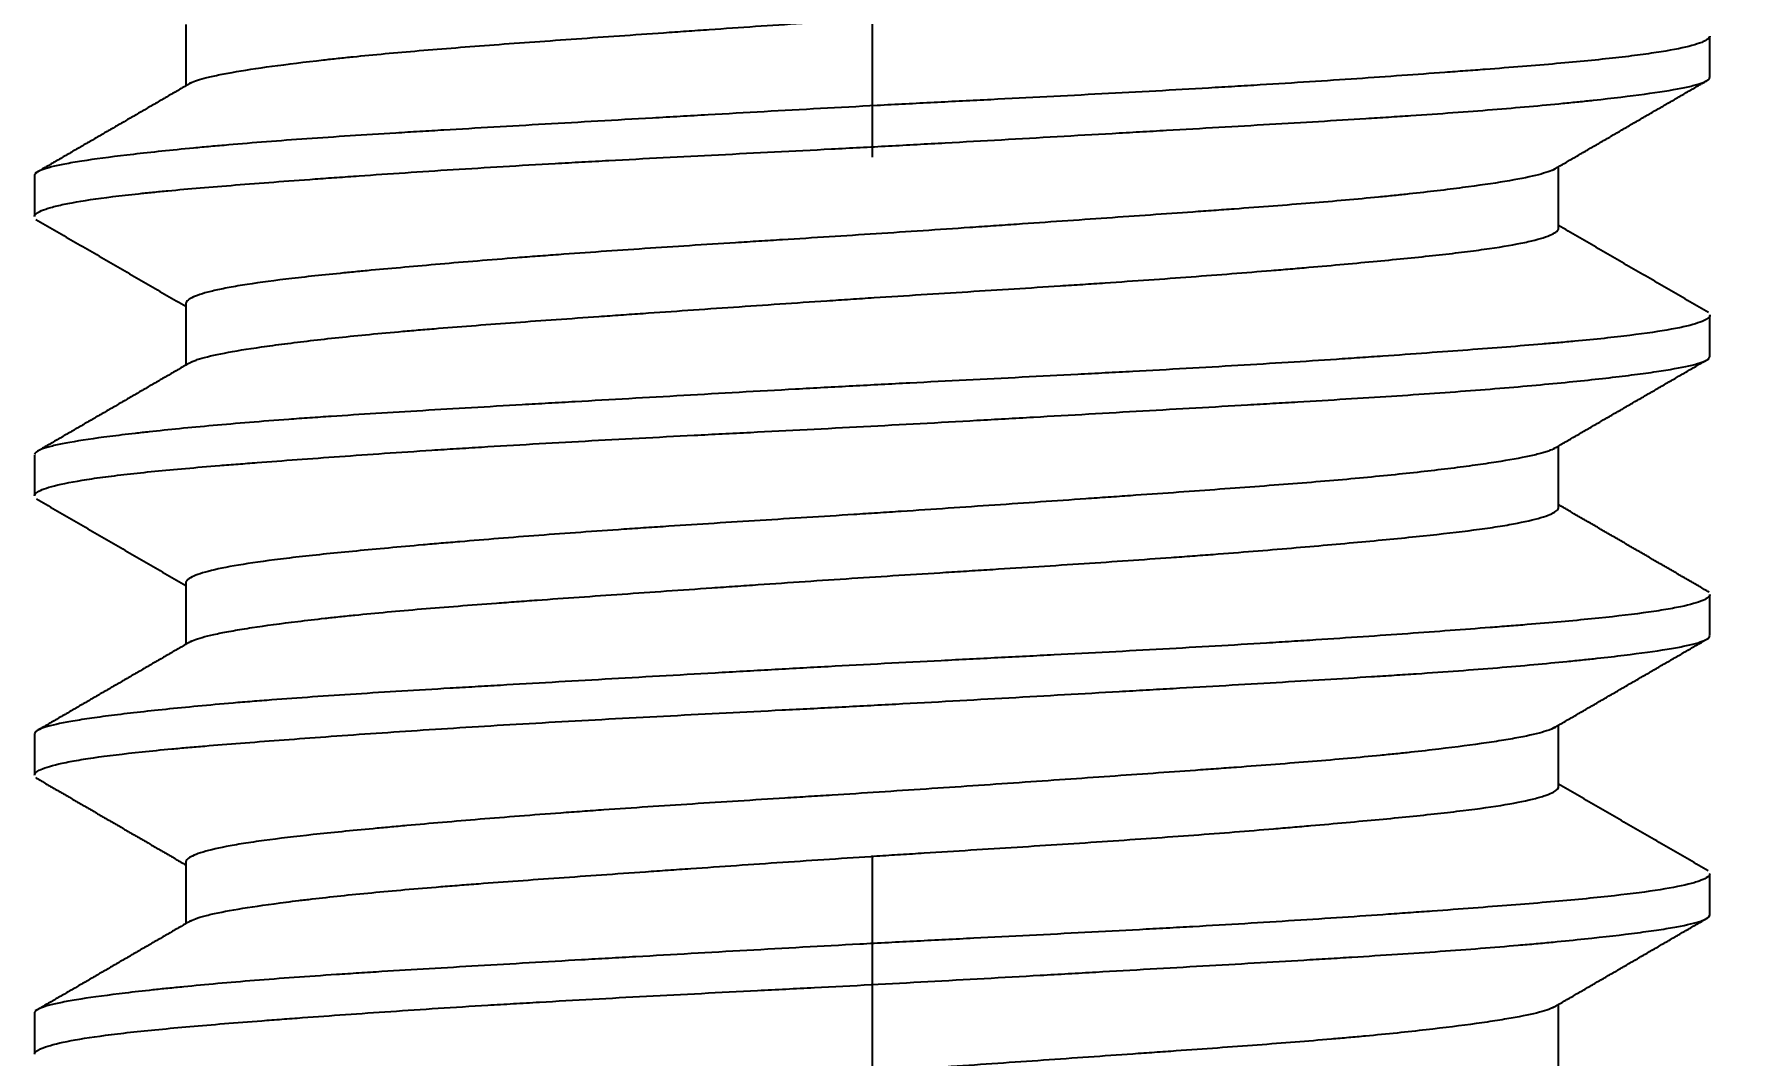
# Model space of a CAD drawing. Extents: x 828 to 1855, y 0 to 752.
# Drawn here: x 1489.58 to 1495.75, y 209.67 to 213.33 of the extents above; entities that cross this region are included whole.
import ezdxf

# ---------------------------------------------------------------- set-up
doc = ezdxf.new("R2010")
doc.units = 0
doc.header["$LTSCALE"] = 10
doc.header["$MEASUREMENT"] = 0
doc.header["$PDMODE"] = 3
doc.header["$PDSIZE"] = -10
doc.linetypes.add('CENTER', pattern=[2, 1.25, -0.25, 0.25, -0.25])
doc.layers.get('0').update_dxf_attribs({"linetype": 'CONTINUOUS'})
doc.layers.get('DEFPOINTS').update_dxf_attribs({"linetype": 'CONTINUOUS'})
doc.layers.add('1', color=7, linetype='CONTINUOUS')
doc.styles.add('Daelim Dimension', font='')
doc.styles.get('Daelim Dimension').set_extended_font_data('나눔고딕')
doc.dimstyles.new('DEFAULT', dxfattribs={"dimscale": 2, "dimtxt": 2, "dimasz": 2, "dimexe": 0, "dimexo": 2, "dimgap": 1, "dimtad": 1, "dimdec": 0, "dimzin": 9, "dimdsep": 46, "dimtxsty": 'Daelim Dimension', "dimcen": 0.5, "dimclrd": 5, "dimclre": 5, "dimclrt": 256, "dimadec": 1, "dimazin": 0, "dimtfac": 1, "dimtdec": 0, "dimtix": 1, "dimtmove": 0, "dimatfit": 3, "dimfxl": 1, "dimtolj": 1, "dimtzin": 1, "dimlwd": 9, "dimlwe": 9, "dimarcsym": 0})

# ---------------------------------------------------------------- blocks, each defined once
blk = doc.blocks.new('*D19')
at = {"color": 5, "lineweight": 9, "ltscale": 0.5, "transparency": 16777216}
for p, q in [((1517.8786, 273.7501), (1581.0468, 273.7501)), ((1581.0468, 269.7501), (1581.0468, 131.2501)), ((1498.7336, 127.2501), (1581.0468, 127.2501))]:
    blk.add_line(p, q, dxfattribs=at)
at = {"color": 5, "ltscale": 0.5, "transparency": 16777216}
for points in [[(1580.3802, 269.7501), (1581.7135, 269.7501), (1581.0468, 273.7501)], [(1580.3802, 131.2501), (1581.7135, 131.2501), (1581.0468, 127.2501)]]:
    blk.add_solid(points, dxfattribs=at)
at = {"layer": 'DEFPOINTS', "color": 0, "ltscale": 0.5, "transparency": 16777216}
for p in [(1513.8786, 273.7501), (1494.7336, 127.2501), (1581.0468, 127.2501)]:
    blk.add_point(p, dxfattribs=at)
at = {"color": 7, "lineweight": -3, "ltscale": 0.5, "transparency": 16777216, "insert": (1573.5962, 200.5001), "char_height": 10, "attachment_point": 5, "rotation": 90, "style": 'Daelim Dimension'}
blk.add_mtext('\\A1;390', dxfattribs=at)

msp = doc.modelspace()

# ---------------------------------------------------------------- linework, layer by layer
at = {"layer": '1', "color": 1, "linetype": 'CENTER', "lineweight": -3}
msp.add_line((1492.5786, 290.3893), (1492.5786, 187.6108), dxfattribs=at)
at = {"layer": '1', "color": 7, "linetype": 'Continuous', "lineweight": -3}
for p, q in [((1490.1201, 213.3648), (1490.1201, 213.1447)), ((1495.5786, 213.1773), (1495.5786, 213.3226)), ((1495.0371, 212.6357), (1495.0371, 212.8555)), ((1489.5786, 212.8233), (1489.5786, 212.6776)), ((1490.1201, 212.3643), (1490.1201, 212.1446)), ((1495.5786, 212.177), (1495.5786, 212.323)), ((1495.0371, 211.6356), (1495.0371, 211.8555)), ((1489.5786, 211.8225), (1489.5786, 211.677)), ((1490.1201, 211.3646), (1490.1201, 211.1446)), ((1495.5786, 211.1776), (1495.5786, 211.323)), ((1489.5786, 210.8232), (1489.5786, 210.6773)), ((1495.0371, 210.6354), (1495.0371, 210.8555)), ((1490.1201, 210.3647), (1490.1201, 210.1447)), ((1495.5786, 210.1767), (1495.5786, 210.3226)), ((1489.5786, 209.8227), (1489.5786, 209.6775)), ((1495.0371, 209.6361), (1495.0371, 209.8556))]:
    msp.add_line(p, q, dxfattribs=at)
for points, knots in [([(1490.1343, 213.1529), (1490.1453, 213.1593), (1490.1626, 213.1656), (1490.1992, 213.1755), (1490.214, 213.179), (1490.2393, 213.1843), (1490.2482, 213.1861), (1490.2668, 213.1897), (1490.2766, 213.1915), (1490.3276, 213.2005), (1490.3752, 213.2078), (1490.4841, 213.2226), (1490.5452, 213.2302), (1490.6305, 213.2397), (1490.6479, 213.2416), (1490.6834, 213.2454), (1490.7015, 213.2473), (1490.7568, 213.2529), (1490.7949, 213.2566), (1490.9134, 213.2675), (1490.9976, 213.2745), (1491.1318, 213.2851), (1491.1779, 213.2886), (1491.2727, 213.2957), (1491.321, 213.2992), (1491.468, 213.3098), (1491.5691, 213.317), (1491.7253, 213.3279), (1491.8046, 213.3335), (1491.8857, 213.3391), (1491.9401, 213.3429), (1491.9676, 213.3448), (1492.1053, 213.3543), (1492.2161, 213.3619), (1492.439, 213.377), (1492.551, 213.3844), (1492.6917, 213.3934), (1492.7199, 213.3952), (1492.7764, 213.3988), (1492.8047, 213.4005), (1492.8893, 213.4058), (1492.9452, 213.4093), (1493.1113, 213.4198), (1493.2201, 213.4267), (1493.3803, 213.4373), (1493.4597, 213.4427), (1493.5379, 213.4481), (1493.5898, 213.4518), (1493.6156, 213.4536), (1493.7433, 213.4629), (1493.9387, 213.4778), (1494.1169, 213.4929), (1494.2228, 213.5023), (1494.2437, 213.5041), (1494.285, 213.5078), (1494.3053, 213.5097), (1494.3651, 213.5152), (1494.4033, 213.5188), (1494.5134, 213.5294), (1494.5806, 213.5363), (1494.6721, 213.5468), (1494.7156, 213.5521), (1494.7554, 213.5575), (1494.7812, 213.5611), (1494.7937, 213.5629), (1494.8536, 213.572), (1494.9344, 213.5866), (1494.986, 213.6017), (1495.009, 213.6113), (1495.0131, 213.6132), (1495.0204, 213.617), (1495.0235, 213.6189), (1495.0315, 213.6246), (1495.0348, 213.6284), (1495.0369, 213.6337), (1495.0372, 213.6354), (1495.037, 213.6371)], [0, 0, 0, 0, 0.041185, 0.041185, 0.063765, 0.063765, 0.075055, 0.075055, 0.086344, 0.086344, 0.131503, 0.131503, 0.176662, 0.176662, 0.187952, 0.187952, 0.199242, 0.199242, 0.221821, 0.221821, 0.26698, 0.26698, 0.28956, 0.28956, 0.312139, 0.312139, 0.357298, 0.357298, 0.379878, 0.391167, 0.391167, 0.402457, 0.402457, 0.447616, 0.447616, 0.492775, 0.492775, 0.504065, 0.504065, 0.515354, 0.515354, 0.537934, 0.537934, 0.583093, 0.583093, 0.605672, 0.616962, 0.616962, 0.628252, 0.628252, 0.673411, 0.71857, 0.71857, 0.72986, 0.72986, 0.741149, 0.741149, 0.763729, 0.763729, 0.808888, 0.808888, 0.831467, 0.842757, 0.842757, 0.854047, 0.854047, 0.899206, 0.944365, 0.944365, 0.955654, 0.955654, 0.966944, 0.966944, 0.989524, 0.989524, 1, 1, 1, 1]), ([(1495.5786, 213.3234), (1495.5785, 213.3197), (1495.576, 213.3158), (1495.5686, 213.3101), (1495.5656, 213.3082), (1495.5584, 213.3044), (1495.5543, 213.3025), (1495.54, 213.2968), (1495.5283, 213.293), (1495.4864, 213.2816), (1495.4497, 213.2742), (1495.3816, 213.2632), (1495.3566, 213.2596), (1495.316, 213.2542), (1495.3018, 213.2524), (1495.2725, 213.2488), (1495.2572, 213.247), (1495.1785, 213.2382), (1495.1079, 213.2313), (1494.9521, 213.2176), (1494.8668, 213.2108), (1494.7509, 213.2019), (1494.7273, 213.2001), (1494.6791, 213.1965), (1494.6544, 213.1947), (1494.5796, 213.1891), (1494.5284, 213.1854), (1494.3708, 213.1742), (1494.2606, 213.1666), (1494.0876, 213.1555), (1494.0286, 213.1517), (1493.9382, 213.1462), (1493.9077, 213.1444), (1493.8461, 213.1407), (1493.8149, 213.1389), (1493.6585, 213.1298), (1493.5308, 213.1228), (1493.2709, 213.1091), (1493.1386, 213.1023), (1492.9702, 213.0937), (1492.9364, 213.092), (1492.8684, 213.0885), (1492.8342, 213.0868), (1492.732, 213.0815), (1492.664, 213.078), (1492.4607, 213.0672), (1492.3258, 213.0598), (1492.1246, 213.0485), (1492.0577, 213.0447), (1491.9576, 213.039), (1491.9243, 213.0371), (1491.8577, 213.0333), (1491.8245, 213.0314), (1491.6597, 213.0219), (1491.5317, 213.0146), (1491.2829, 213.0003), (1491.1621, 212.9933), (1491.0158, 212.9846), (1490.9868, 212.9828), (1490.9293, 212.9794), (1490.9007, 212.9776), (1490.8164, 212.9724), (1490.7619, 212.969), (1490.6028, 212.9587), (1490.5031, 212.9517), (1490.3629, 212.9408), (1490.3177, 212.9371), (1490.2523, 212.9314), (1490.2309, 212.9296), (1490.189, 212.9258), (1490.1684, 212.9239), (1490.0683, 212.9144), (1489.9966, 212.9069), (1489.8692, 212.8922), (1489.8135, 212.885), (1489.7543, 212.8762), (1489.7429, 212.8744), (1489.7213, 212.8709), (1489.7111, 212.8691), (1489.682, 212.8639), (1489.665, 212.8605), (1489.6208, 212.8502), (1489.6005, 212.8435), (1489.5834, 212.8331), (1489.58, 212.8296), (1489.5788, 212.8254), (1489.5786, 212.8248), (1489.5786, 212.8242)], [0, 0, 0, 0, 0.022507, 0.022507, 0.033328, 0.033328, 0.044149, 0.044149, 0.06579, 0.06579, 0.109072, 0.109072, 0.130714, 0.130714, 0.141534, 0.141534, 0.152355, 0.152355, 0.195637, 0.195637, 0.23892, 0.23892, 0.249741, 0.249741, 0.260561, 0.260561, 0.282203, 0.282203, 0.325485, 0.325485, 0.347126, 0.347126, 0.357947, 0.357947, 0.368768, 0.368768, 0.41205, 0.41205, 0.455333, 0.455333, 0.466153, 0.466153, 0.476974, 0.476974, 0.498615, 0.498615, 0.541898, 0.541898, 0.563539, 0.563539, 0.57436, 0.57436, 0.58518, 0.58518, 0.628463, 0.628463, 0.671745, 0.671745, 0.682566, 0.682566, 0.693387, 0.693387, 0.715028, 0.715028, 0.758311, 0.758311, 0.779952, 0.779952, 0.790772, 0.790772, 0.801593, 0.801593, 0.844876, 0.844876, 0.888158, 0.888158, 0.898979, 0.898979, 0.909799, 0.909799, 0.931441, 0.931441, 0.974723, 0.974723, 0.996365, 0.996365, 1, 1, 1, 1]), ([(1489.5786, 212.6775), (1489.5787, 212.6787), (1489.5791, 212.68), (1489.5837, 212.6886), (1489.5967, 212.6962), (1489.6247, 212.7057), (1489.6309, 212.7076), (1489.6444, 212.7114), (1489.6663, 212.7171), (1489.6931, 212.7228), (1489.7531, 212.7339), (1489.8018, 212.7411), (1489.8877, 212.7518), (1489.9185, 212.7553), (1489.968, 212.7606), (1489.9851, 212.7623), (1490.0201, 212.7658), (1490.0381, 212.7676), (1490.1301, 212.7762), (1490.2109, 212.783), (1490.3867, 212.7968), (1490.4815, 212.804), (1490.6092, 212.8133), (1490.6352, 212.8152), (1490.6878, 212.819), (1490.7675, 212.8246), (1490.8499, 212.8303), (1491.0183, 212.8415), (1491.1353, 212.8489), (1491.318, 212.8599), (1491.3801, 212.8635), (1491.4751, 212.8689), (1491.507, 212.8707), (1491.5711, 212.8742), (1491.6032, 212.876), (1491.7645, 212.8847), (1491.8955, 212.8915), (1492.1613, 212.9051), (1492.2961, 212.9119), (1492.467, 212.9208), (1492.5012, 212.9226), (1492.5695, 212.9262), (1492.6035, 212.928), (1492.7054, 212.9335), (1492.7731, 212.9372), (1492.9751, 212.9484), (1493.1087, 212.956), (1493.3072, 212.9673), (1493.3731, 212.9711), (1493.4714, 212.9767), (1493.5041, 212.9786), (1493.5687, 212.9823), (1493.6008, 212.9841), (1493.7598, 212.9933), (1493.8829, 213.0004), (1494.1209, 213.0143), (1494.2358, 213.0212), (1494.3741, 213.0298), (1494.4014, 213.0316), (1494.4551, 213.035), (1494.5345, 213.0402), (1494.61, 213.0455), (1494.7561, 213.0561), (1494.847, 213.0635), (1494.9733, 213.0748), (1495.0138, 213.0786), (1495.0719, 213.0843), (1495.0908, 213.0862), (1495.1274, 213.0899), (1495.1452, 213.0918), (1495.2314, 213.1011), (1495.2921, 213.1084), (1495.3968, 213.1227), (1495.4409, 213.1297), (1495.4941, 213.1401), (1495.5094, 213.1435), (1495.5356, 213.1504), (1495.5463, 213.1538), (1495.5717, 213.164), (1495.5796, 213.1708), (1495.5784, 213.178)], [0, 0, 0, 0, 0.007595, 0.007595, 0.050758, 0.050758, 0.061549, 0.061549, 0.07234, 0.093921, 0.093921, 0.137084, 0.137084, 0.158666, 0.158666, 0.169456, 0.169456, 0.180247, 0.180247, 0.22341, 0.22341, 0.266573, 0.266573, 0.277364, 0.277364, 0.288155, 0.309736, 0.309736, 0.352899, 0.352899, 0.374481, 0.374481, 0.385271, 0.385271, 0.396062, 0.396062, 0.439225, 0.439225, 0.482388, 0.482388, 0.493179, 0.493179, 0.50397, 0.50397, 0.525551, 0.525551, 0.568714, 0.568714, 0.590296, 0.590296, 0.601086, 0.601086, 0.611877, 0.611877, 0.65504, 0.65504, 0.698203, 0.698203, 0.708994, 0.708994, 0.719785, 0.741366, 0.741366, 0.784529, 0.784529, 0.806111, 0.806111, 0.816901, 0.816901, 0.827692, 0.827692, 0.870855, 0.870855, 0.914018, 0.914018, 0.9356, 0.9356, 0.957181, 0.957181, 1, 1, 1, 1]), ([(1495.0235, 212.8476), (1495.0219, 212.8467), (1495.0202, 212.8457), (1495.0044, 212.8377), (1494.9829, 212.8309), (1494.9252, 212.8169), (1494.8889, 212.8098), (1494.8008, 212.7952), (1494.7501, 212.7878), (1494.6358, 212.7729), (1494.5722, 212.7653), (1494.4846, 212.7559), (1494.4666, 212.754), (1494.4299, 212.7502), (1494.4111, 212.7483), (1494.3536, 212.7427), (1494.3141, 212.739), (1494.1919, 212.7282), (1494.1056, 212.7213), (1493.9691, 212.7108), (1493.8991, 212.7055), (1493.8264, 212.7002), (1493.7773, 212.6967), (1493.7524, 212.6949), (1493.6271, 212.6859), (1493.5243, 212.6787), (1493.3138, 212.664), (1493.2061, 212.6565), (1493.0684, 212.647), (1493.0407, 212.6451), (1492.985, 212.6413), (1492.9569, 212.6393), (1492.8728, 212.6336), (1492.8167, 212.6298), (1492.6487, 212.6185), (1492.5367, 212.6113), (1492.3688, 212.6006), (1492.2849, 212.5954), (1492.201, 212.5901), (1492.1451, 212.5866), (1492.1172, 212.5848), (1491.9784, 212.5761), (1491.7619, 212.5621), (1491.5557, 212.5477), (1491.4302, 212.5384), (1491.4053, 212.5365), (1491.3558, 212.5328), (1491.3312, 212.5309), (1491.2586, 212.5252), (1491.2115, 212.5214), (1491.0737, 212.5101), (1490.9867, 212.5026), (1490.8634, 212.4915), (1490.8235, 212.4879), (1490.7656, 212.4825), (1490.7466, 212.4807), (1490.7092, 212.4771), (1490.6909, 212.4753), (1490.6016, 212.4664), (1490.4721, 212.4525), (1490.3687, 212.4384), (1490.3011, 212.4274), (1490.2803, 212.4237), (1490.2425, 212.4163), (1490.2255, 212.4125), (1490.1803, 212.4013), (1490.1577, 212.3937), (1490.135, 212.3824), (1490.1293, 212.3786), (1490.1236, 212.3729), (1490.1222, 212.371), (1490.1206, 212.3677), (1490.1202, 212.3663), (1490.1201, 212.3649)], [0, 0, 0, 0, 0.006159, 0.006159, 0.051448, 0.051448, 0.096738, 0.096738, 0.142028, 0.142028, 0.187318, 0.187318, 0.19864, 0.19864, 0.209963, 0.209963, 0.232608, 0.232608, 0.277897, 0.277897, 0.300542, 0.311865, 0.311865, 0.323187, 0.323187, 0.368477, 0.368477, 0.413767, 0.413767, 0.425089, 0.425089, 0.436412, 0.436412, 0.459057, 0.459057, 0.504346, 0.504346, 0.526991, 0.538314, 0.538314, 0.549636, 0.549636, 0.594926, 0.640216, 0.640216, 0.651538, 0.651538, 0.662861, 0.662861, 0.685506, 0.685506, 0.730795, 0.730795, 0.75344, 0.75344, 0.764763, 0.764763, 0.776085, 0.776085, 0.821375, 0.866665, 0.866665, 0.88931, 0.88931, 0.911955, 0.911955, 0.957244, 0.957244, 0.979889, 0.979889, 0.991212, 0.991212, 1, 1, 1, 1]), ([(1490.1394, 212.1557), (1490.14, 212.156), (1490.1443, 212.158), (1490.1492, 212.1601), (1490.1586, 212.1636), (1490.1638, 212.1654), (1490.192, 212.1741), (1490.2519, 212.1881), (1490.3405, 212.2026), (1490.418, 212.2137), (1490.4458, 212.2175), (1490.5043, 212.225), (1490.535, 212.2288), (1490.6318, 212.2401), (1490.7023, 212.2476), (1490.817, 212.2587), (1490.8567, 212.2623), (1490.9187, 212.2678), (1490.9397, 212.2696), (1490.9824, 212.2732), (1491.0041, 212.2749), (1491.1135, 212.2838), (1491.2969, 212.2977), (1491.4963, 212.3118), (1491.626, 212.321), (1491.6523, 212.3228), (1491.705, 212.3265), (1491.7315, 212.3284), (1491.8113, 212.3339), (1491.8649, 212.3377), (1492.0269, 212.3489), (1492.1366, 212.3565), (1492.3036, 212.3679), (1492.3596, 212.3716), (1492.4444, 212.3773), (1492.4728, 212.3792), (1492.5294, 212.3829), (1492.5576, 212.3848), (1492.6986, 212.3939), (1492.8104, 212.4009), (1493.0323, 212.4148), (1493.1423, 212.4217), (1493.2786, 212.4306), (1493.3058, 212.4324), (1493.3597, 212.4359), (1493.3864, 212.4377), (1493.4659, 212.4431), (1493.518, 212.4467), (1493.6719, 212.4576), (1493.7711, 212.465), (1493.9147, 212.4762), (1493.9618, 212.48), (1494.031, 212.4857), (1494.0538, 212.4876), (1494.0986, 212.4914), (1494.1207, 212.4933), (1494.2293, 212.5027), (1494.3107, 212.5101), (1494.4625, 212.5244), (1494.533, 212.5314), (1494.6301, 212.542), (1494.6608, 212.5455), (1494.7185, 212.5526), (1494.7456, 212.5561), (1494.8216, 212.5668), (1494.8654, 212.574), (1494.9206, 212.5851), (1494.9372, 212.5889), (1494.9668, 212.5965), (1494.9796, 212.6003), (1495.0123, 212.6117), (1495.0264, 212.6193), (1495.036, 212.6302), (1495.0374, 212.6337), (1495.037, 212.6372)], [0, 0, 0, 0, 0.001999, 0.013354, 0.013354, 0.02471, 0.02471, 0.070131, 0.115553, 0.115553, 0.138263, 0.138263, 0.160974, 0.160974, 0.206396, 0.206396, 0.229106, 0.229106, 0.240462, 0.240462, 0.251817, 0.251817, 0.297239, 0.34266, 0.34266, 0.354016, 0.354016, 0.365371, 0.365371, 0.388082, 0.388082, 0.433503, 0.433503, 0.456214, 0.456214, 0.46757, 0.46757, 0.478925, 0.478925, 0.524346, 0.524346, 0.569768, 0.569768, 0.581123, 0.581123, 0.592479, 0.592479, 0.61519, 0.61519, 0.660611, 0.660611, 0.683322, 0.683322, 0.694677, 0.694677, 0.706033, 0.706033, 0.751454, 0.751454, 0.796876, 0.796876, 0.819587, 0.819587, 0.842297, 0.842297, 0.887719, 0.887719, 0.91043, 0.91043, 0.93314, 0.93314, 0.978562, 0.978562, 1, 1, 1, 1]), ([(1495.5784, 212.3249), (1495.5788, 212.3227), (1495.5783, 212.3204), (1495.5724, 212.3108), (1495.5588, 212.3033), (1495.5248, 212.2919), (1495.5111, 212.2881), (1495.4872, 212.2824), (1495.4786, 212.2805), (1495.4603, 212.2768), (1495.4506, 212.2749), (1495.3995, 212.2656), (1495.3009, 212.2511), (1495.1693, 212.2372), (1495.0763, 212.2286), (1495.0572, 212.2269), (1495.018, 212.2234), (1494.9579, 212.2182), (1494.8941, 212.213), (1494.7614, 212.2026), (1494.6664, 212.1955), (1494.5141, 212.1844), (1494.4617, 212.1806), (1494.3805, 212.1749), (1494.353, 212.173), (1494.2974, 212.1692), (1494.2693, 212.1673), (1494.1276, 212.1579), (1493.8927, 212.1431), (1493.6414, 212.1289), (1493.4791, 212.1201), (1493.4464, 212.1184), (1493.3807, 212.1149), (1493.2819, 212.1097), (1493.1825, 212.1046), (1492.9828, 212.0944), (1492.8485, 212.0876), (1492.6453, 212.077), (1492.5773, 212.0734), (1492.4749, 212.0679), (1492.4406, 212.0661), (1492.3724, 212.0623), (1492.3384, 212.0604), (1492.169, 212.051), (1491.9018, 212.0358), (1491.6424, 212.0209), (1491.4826, 212.0118), (1491.4508, 212.0099), (1491.3877, 212.0063), (1491.2941, 212.0009), (1491.2032, 211.9956), (1491.0249, 211.9852), (1490.9109, 211.9783), (1490.747, 211.968), (1490.6936, 211.9646), (1490.6153, 211.9593), (1490.5895, 211.9576), (1490.5388, 211.954), (1490.514, 211.9523), (1490.3919, 211.9433), (1490.3014, 211.9359), (1490.1347, 211.9209), (1490.0583, 211.9134), (1489.972, 211.904), (1489.9552, 211.9021), (1489.9227, 211.8984), (1489.8757, 211.8929), (1489.8336, 211.8875), (1489.7558, 211.8768), (1489.7125, 211.8698), (1489.6606, 211.8595), (1489.6455, 211.8561), (1489.6261, 211.8509), (1489.6202, 211.8492), (1489.6096, 211.8458), (1489.6049, 211.8441), (1489.5866, 211.8365), (1489.5793, 211.8305), (1489.5786, 211.8244)], [0, 0, 0, 0, 0.013467, 0.013467, 0.05663, 0.05663, 0.078211, 0.078211, 0.089002, 0.089002, 0.099793, 0.099793, 0.142956, 0.186119, 0.186119, 0.19691, 0.19691, 0.2077, 0.229282, 0.229282, 0.272445, 0.272445, 0.294026, 0.294026, 0.304817, 0.304817, 0.315608, 0.315608, 0.358771, 0.401934, 0.401934, 0.412725, 0.412725, 0.423515, 0.445097, 0.445097, 0.48826, 0.48826, 0.509841, 0.509841, 0.520632, 0.520632, 0.531423, 0.531423, 0.574586, 0.617749, 0.617749, 0.62854, 0.62854, 0.63933, 0.660912, 0.660912, 0.704075, 0.704075, 0.725656, 0.725656, 0.736447, 0.736447, 0.747238, 0.747238, 0.790401, 0.790401, 0.833564, 0.833564, 0.844355, 0.844355, 0.855146, 0.876727, 0.876727, 0.91989, 0.91989, 0.941472, 0.941472, 0.952262, 0.952262, 0.963053, 0.963053, 1, 1, 1, 1]), ([(1489.5786, 211.6776), (1489.5788, 211.6791), (1489.5793, 211.6805), (1489.5813, 211.6839), (1489.5831, 211.6857), (1489.5946, 211.6951), (1489.6129, 211.7027), (1489.6674, 211.7178), (1489.7036, 211.7253), (1489.7601, 211.7345), (1489.772, 211.7363), (1489.7969, 211.74), (1489.8099, 211.7418), (1489.8504, 211.7472), (1489.8794, 211.7508), (1489.9724, 211.7613), (1490.0421, 211.7682), (1490.1585, 211.7785), (1490.1992, 211.7819), (1490.2633, 211.7871), (1490.2851, 211.7888), (1490.3299, 211.7924), (1490.3527, 211.7941), (1490.4685, 211.803), (1490.5671, 211.8103), (1490.7757, 211.8253), (1490.8857, 211.8328), (1491.0305, 211.8422), (1491.0599, 211.8441), (1491.1193, 211.8478), (1491.1493, 211.8497), (1491.2398, 211.8552), (1491.301, 211.8589), (1491.4868, 211.8697), (1491.6137, 211.8766), (1491.8088, 211.887), (1491.8746, 211.8904), (1491.9745, 211.8956), (1492.008, 211.8973), (1492.0753, 211.9007), (1492.1091, 211.9024), (1492.2779, 211.911), (1492.4129, 211.9179), (1492.6832, 211.9322), (1492.8183, 211.9396), (1492.9873, 211.9491), (1493.0211, 211.951), (1493.0888, 211.9549), (1493.1224, 211.9568), (1493.2228, 211.9625), (1493.289, 211.9663), (1493.4852, 211.9775), (1493.613, 211.9848), (1493.8004, 211.9956), (1493.8621, 211.9992), (1493.9535, 212.0045), (1493.9837, 212.0063), (1494.0439, 212.0098), (1494.0737, 212.0116), (1494.2205, 212.0203), (1494.3322, 212.0271), (1494.5442, 212.0408), (1494.6446, 212.0478), (1494.7865, 212.0587), (1494.8325, 212.0625), (1494.9201, 212.07), (1494.962, 212.0738), (1495.0817, 212.085), (1495.1538, 212.0925), (1495.2503, 212.1036), (1495.2806, 212.1072), (1495.3229, 212.1127), (1495.3366, 212.1145), (1495.3628, 212.1181), (1495.3754, 212.1199), (1495.4352, 212.1288), (1495.5128, 212.1425), (1495.555, 212.156), (1495.57, 212.1647), (1495.5724, 212.1664), (1495.5761, 212.17), (1495.5773, 212.1718), (1495.5784, 212.1747), (1495.5786, 212.1758), (1495.5786, 212.1769)], [0, 0, 0, 0, 0.008569, 0.008569, 0.01939, 0.01939, 0.062673, 0.062673, 0.105955, 0.105955, 0.116776, 0.116776, 0.127596, 0.127596, 0.149238, 0.149238, 0.19252, 0.19252, 0.214162, 0.214162, 0.224982, 0.224982, 0.235803, 0.235803, 0.279085, 0.279085, 0.322368, 0.322368, 0.333189, 0.333189, 0.344009, 0.344009, 0.365651, 0.365651, 0.408933, 0.408933, 0.430574, 0.430574, 0.441395, 0.441395, 0.452216, 0.452216, 0.495498, 0.495498, 0.538781, 0.538781, 0.549601, 0.549601, 0.560422, 0.560422, 0.582063, 0.582063, 0.625346, 0.625346, 0.646987, 0.646987, 0.657808, 0.657808, 0.668629, 0.668629, 0.711911, 0.711911, 0.755194, 0.755194, 0.776835, 0.776835, 0.798476, 0.798476, 0.841759, 0.841759, 0.8634, 0.8634, 0.874221, 0.874221, 0.885041, 0.885041, 0.928324, 0.971607, 0.971607, 0.982427, 0.982427, 0.993248, 0.993248, 1, 1, 1, 1]), ([(1495.0238, 211.8478), (1495.0195, 211.8452), (1495.014, 211.8426), (1495.0031, 211.8382), (1494.9982, 211.8364), (1494.9875, 211.8329), (1494.9817, 211.8311), (1494.9628, 211.8259), (1494.9483, 211.8224), (1494.8996, 211.8118), (1494.86, 211.8047), (1494.7899, 211.7937), (1494.7521, 211.7882), (1494.7102, 211.7826), (1494.6814, 211.7788), (1494.6665, 211.7769), (1494.5906, 211.7674), (1494.5238, 211.7599), (1494.3787, 211.745), (1494.3004, 211.7376), (1494.174, 211.7269), (1494.1302, 211.7233), (1494.0409, 211.7163), (1493.9953, 211.7128), (1493.8555, 211.7023), (1493.7584, 211.6953), (1493.6071, 211.6845), (1493.5557, 211.6809), (1493.4771, 211.6754), (1493.4507, 211.6735), (1493.3974, 211.6698), (1493.3707, 211.6679), (1493.2365, 211.6586), (1493.019, 211.6435), (1492.7959, 211.6283), (1492.6546, 211.619), (1492.6262, 211.6171), (1492.5695, 211.6134), (1492.5412, 211.6116), (1492.4566, 211.6062), (1492.4005, 211.6026), (1492.233, 211.5921), (1492.1225, 211.5852), (1491.9585, 211.5747), (1491.9041, 211.5712), (1491.8229, 211.5659), (1491.7959, 211.5641), (1491.7424, 211.5605), (1491.7159, 211.5587), (1491.5845, 211.5497), (1491.483, 211.5424), (1491.2872, 211.5276), (1491.1929, 211.52), (1491.0796, 211.5105), (1491.0572, 211.5086), (1491.0131, 211.5048), (1490.9914, 211.5029), (1490.9275, 211.4973), (1490.8863, 211.4936), (1490.767, 211.4827), (1490.6931, 211.4757), (1490.5907, 211.4651), (1490.558, 211.4616), (1490.5111, 211.4563), (1490.4958, 211.4545), (1490.4663, 211.451), (1490.452, 211.4492), (1490.3828, 211.4404), (1490.3345, 211.4332), (1490.2519, 211.4186), (1490.2176, 211.4112), (1490.1771, 211.3997), (1490.1656, 211.3959), (1490.1464, 211.3883), (1490.1387, 211.3845), (1490.1249, 211.3754), (1490.1206, 211.3702), (1490.1201, 211.3651)], [0, 0, 0, 0, 0.017028, 0.017028, 0.028351, 0.028351, 0.039673, 0.039673, 0.062318, 0.062318, 0.107608, 0.107608, 0.130253, 0.141575, 0.141575, 0.152898, 0.152898, 0.198187, 0.198187, 0.243477, 0.243477, 0.266122, 0.266122, 0.288767, 0.288767, 0.334057, 0.334057, 0.356702, 0.356702, 0.368024, 0.368024, 0.379347, 0.379347, 0.424636, 0.469926, 0.469926, 0.481249, 0.481249, 0.492571, 0.492571, 0.515216, 0.515216, 0.560506, 0.560506, 0.583151, 0.583151, 0.594473, 0.594473, 0.605796, 0.605796, 0.651085, 0.651085, 0.696375, 0.696375, 0.707698, 0.707698, 0.71902, 0.71902, 0.741665, 0.741665, 0.786955, 0.786955, 0.8096, 0.8096, 0.820922, 0.820922, 0.832245, 0.832245, 0.877534, 0.877534, 0.922824, 0.922824, 0.945469, 0.945469, 0.968114, 0.968114, 1, 1, 1, 1]), ([(1490.1347, 211.1532), (1490.14, 211.1562), (1490.1468, 211.1592), (1490.1737, 211.1692), (1490.1999, 211.1761), (1490.2423, 211.1849), (1490.2512, 211.1867), (1490.27, 211.1903), (1490.28, 211.1921), (1490.3111, 211.1976), (1490.3335, 211.2012), (1490.4059, 211.2122), (1490.4608, 211.2196), (1490.5529, 211.2309), (1490.6014, 211.2366), (1490.6537, 211.2422), (1490.6894, 211.246), (1490.7077, 211.2479), (1490.8009, 211.2574), (1490.8806, 211.2646), (1491.0496, 211.2788), (1491.139, 211.2857), (1491.2569, 211.2945), (1491.2808, 211.2963), (1491.3293, 211.2998), (1491.3539, 211.3016), (1491.428, 211.307), (1491.4782, 211.3105), (1491.6306, 211.3213), (1491.7349, 211.3286), (1491.8954, 211.3398), (1491.9766, 211.3454), (1492.0594, 211.3511), (1492.1149, 211.355), (1492.1428, 211.3569), (1492.2824, 211.3664), (1492.3941, 211.374), (1492.618, 211.3888), (1492.7301, 211.3958), (1492.8704, 211.4047), (1492.8984, 211.4064), (1492.9546, 211.4099), (1492.9826, 211.4117), (1493.0662, 211.417), (1493.1212, 211.4204), (1493.2847, 211.4309), (1493.3912, 211.438), (1493.5473, 211.4488), (1493.6245, 211.4542), (1493.7003, 211.4598), (1493.7505, 211.4635), (1493.7753, 211.4654), (1493.898, 211.4748), (1493.9913, 211.4823), (1494.1686, 211.4974), (1494.2526, 211.5048), (1494.3715, 211.5158), (1494.41, 211.5194), (1494.4834, 211.5265), (1494.5185, 211.53), (1494.6189, 211.5405), (1494.6794, 211.5475), (1494.7605, 211.5581), (1494.7859, 211.5617), (1494.8215, 211.5671), (1494.833, 211.569), (1494.855, 211.5726), (1494.8656, 211.5745), (1494.9158, 211.5837), (1494.9485, 211.5912), (1494.999, 211.6062), (1495.0168, 211.6139), (1495.0296, 211.6233), (1495.0317, 211.6252), (1495.0348, 211.629), (1495.0359, 211.6309), (1495.0369, 211.6338), (1495.037, 211.6349), (1495.0371, 211.636)], [0, 0, 0, 0, 0.019565, 0.019565, 0.064855, 0.064855, 0.076177, 0.076177, 0.0875, 0.0875, 0.110145, 0.110145, 0.155435, 0.155435, 0.17808, 0.189402, 0.189402, 0.200724, 0.200724, 0.246014, 0.246014, 0.291304, 0.291304, 0.302627, 0.302627, 0.313949, 0.313949, 0.336594, 0.336594, 0.381884, 0.381884, 0.404529, 0.415851, 0.415851, 0.427174, 0.427174, 0.472463, 0.472463, 0.517753, 0.517753, 0.529076, 0.529076, 0.540398, 0.540398, 0.563043, 0.563043, 0.608333, 0.608333, 0.630978, 0.6423, 0.6423, 0.653623, 0.653623, 0.698912, 0.698912, 0.744202, 0.744202, 0.766847, 0.766847, 0.789492, 0.789492, 0.834782, 0.834782, 0.857427, 0.857427, 0.868749, 0.868749, 0.880072, 0.880072, 0.925361, 0.925361, 0.970651, 0.970651, 0.981974, 0.981974, 0.993296, 0.993296, 1, 1, 1, 1]), ([(1495.5785, 211.3239), (1495.5787, 211.3204), (1495.5768, 211.3169), (1495.5684, 211.3096), (1495.5618, 211.3058), (1495.5353, 211.2944), (1495.5087, 211.2869), (1495.4554, 211.2757), (1495.4354, 211.272), (1495.402, 211.2664), (1495.3903, 211.2646), (1495.3658, 211.2609), (1495.353, 211.2591), (1495.286, 211.25), (1495.2244, 211.243), (1495.086, 211.2292), (1495.009, 211.2224), (1494.9032, 211.2138), (1494.8815, 211.2121), (1494.8372, 211.2086), (1494.8145, 211.2068), (1494.7451, 211.2015), (1494.6974, 211.1979), (1494.5501, 211.1869), (1494.4461, 211.1794), (1494.2818, 211.1682), (1494.2256, 211.1644), (1494.1392, 211.1588), (1494.11, 211.1569), (1494.0509, 211.1532), (1494.021, 211.1513), (1493.87, 211.142), (1493.7462, 211.1348), (1493.4926, 211.1207), (1493.3629, 211.1139), (1493.1971, 211.1053), (1493.1637, 211.1036), (1493.0966, 211.1002), (1493.0628, 211.0984), (1492.9613, 211.0933), (1492.8936, 211.0898), (1492.6908, 211.0794), (1492.5556, 211.0723), (1492.3531, 211.0613), (1492.2856, 211.0575), (1492.1844, 211.0518), (1492.1507, 211.0499), (1492.0832, 211.0461), (1492.0494, 211.0442), (1491.8814, 211.0347), (1491.7503, 211.0271), (1491.4941, 211.0124), (1491.3691, 211.0052), (1491.2168, 210.9964), (1491.1865, 210.9946), (1491.1264, 210.9911), (1491.0965, 210.9893), (1491.0078, 210.9841), (1490.9502, 210.9806), (1490.7818, 210.9703), (1490.6754, 210.9635), (1490.5244, 210.953), (1490.4755, 210.9495), (1490.4044, 210.944), (1490.3811, 210.9422), (1490.3351, 210.9385), (1490.3125, 210.9366), (1490.202, 210.9272), (1490.1216, 210.9196), (1489.9763, 210.9047), (1489.9114, 210.8973), (1489.8402, 210.8883), (1489.8264, 210.8865), (1489.7999, 210.8828), (1489.7872, 210.881), (1489.7507, 210.8757), (1489.7287, 210.8722), (1489.6693, 210.8618), (1489.6388, 210.855), (1489.6063, 210.8448), (1489.5978, 210.8414), (1489.5883, 210.8362), (1489.5857, 210.8345), (1489.5817, 210.8309), (1489.5803, 210.8292), (1489.579, 210.8264), (1489.5787, 210.8255), (1489.5786, 210.8246)], [0, 0, 0, 0, 0.020603, 0.020603, 0.042244, 0.042244, 0.085527, 0.085527, 0.107168, 0.107168, 0.117989, 0.117989, 0.128809, 0.128809, 0.172092, 0.172092, 0.215375, 0.215375, 0.226195, 0.226195, 0.237016, 0.237016, 0.258657, 0.258657, 0.30194, 0.30194, 0.323581, 0.323581, 0.334402, 0.334402, 0.345222, 0.345222, 0.388505, 0.388505, 0.431787, 0.431787, 0.442608, 0.442608, 0.453429, 0.453429, 0.47507, 0.47507, 0.518352, 0.518352, 0.539994, 0.539994, 0.550814, 0.550814, 0.561635, 0.561635, 0.604917, 0.604917, 0.6482, 0.6482, 0.659021, 0.659021, 0.669841, 0.669841, 0.691483, 0.691483, 0.734765, 0.734765, 0.756406, 0.756406, 0.767227, 0.767227, 0.778048, 0.778048, 0.82133, 0.82133, 0.864613, 0.864613, 0.875433, 0.875433, 0.886254, 0.886254, 0.907895, 0.907895, 0.951178, 0.951178, 0.972819, 0.972819, 0.98364, 0.98364, 0.99446, 0.99446, 1, 1, 1, 1]), ([(1489.5786, 210.6766), (1489.5785, 210.6822), (1489.5841, 210.688), (1489.6095, 210.7014), (1489.6328, 210.709), (1489.6737, 210.7185), (1489.6824, 210.7204), (1489.701, 210.7242), (1489.7304, 210.7298), (1489.7646, 210.7353), (1489.8394, 210.7461), (1489.8975, 210.7532), (1489.9974, 210.7636), (1490.0328, 210.7671), (1490.0892, 210.7723), (1490.1084, 210.774), (1490.1478, 210.7775), (1490.1679, 210.7792), (1490.2705, 210.7878), (1490.3594, 210.7947), (1490.5503, 210.8091), (1490.6524, 210.8166), (1490.8159, 210.828), (1490.8716, 210.8317), (1490.985, 210.8393), (1491.0428, 210.843), (1491.2193, 210.8541), (1491.3412, 210.8613), (1491.5304, 210.872), (1491.5945, 210.8755), (1491.725, 210.8826), (1491.7906, 210.886), (1491.9883, 210.8963), (1492.1215, 210.9031), (1492.3231, 210.9134), (1492.3907, 210.9168), (1492.5264, 210.9239), (1492.5946, 210.9275), (1492.8, 210.9386), (1492.9352, 210.9462), (1493.2019, 210.9613), (1493.3334, 210.9688), (1493.4957, 210.9781), (1493.528, 210.98), (1493.5925, 210.9837), (1493.6246, 210.9855), (1493.7205, 210.991), (1493.7832, 210.9946), (1493.9678, 211.0053), (1494.0862, 211.0122), (1494.2569, 211.0225), (1494.3126, 211.026), (1494.3944, 211.0311), (1494.4214, 211.0328), (1494.4747, 211.0363), (1494.5011, 211.0381), (1494.6313, 211.0468), (1494.7282, 211.054), (1494.9081, 211.0688), (1494.991, 211.0763), (1495.0859, 211.0857), (1495.1044, 211.0876), (1495.1406, 211.0913), (1495.1582, 211.0932), (1495.2097, 211.0988), (1495.2417, 211.1025), (1495.3314, 211.1135), (1495.3826, 211.1206), (1495.4466, 211.131), (1495.4658, 211.1345), (1495.4914, 211.1396), (1495.4993, 211.1414), (1495.5142, 211.1448), (1495.5211, 211.1465), (1495.5525, 211.1551), (1495.5683, 211.1619), (1495.5775, 211.1716), (1495.5787, 211.1743), (1495.5786, 211.1771)], [0, 0, 0, 0, 0.03384, 0.03384, 0.077003, 0.077003, 0.087793, 0.087793, 0.098584, 0.120166, 0.120166, 0.163329, 0.163329, 0.18491, 0.18491, 0.195701, 0.195701, 0.206492, 0.206492, 0.249655, 0.249655, 0.292818, 0.292818, 0.314399, 0.314399, 0.33598, 0.33598, 0.379143, 0.379143, 0.400725, 0.400725, 0.422306, 0.422306, 0.465469, 0.465469, 0.487051, 0.487051, 0.508632, 0.508632, 0.551795, 0.551795, 0.594958, 0.594958, 0.605749, 0.605749, 0.61654, 0.61654, 0.638121, 0.638121, 0.681284, 0.681284, 0.702866, 0.702866, 0.713656, 0.713656, 0.724447, 0.724447, 0.76761, 0.76761, 0.810773, 0.810773, 0.821564, 0.821564, 0.832355, 0.832355, 0.853936, 0.853936, 0.897099, 0.897099, 0.91868, 0.91868, 0.929471, 0.929471, 0.940262, 0.940262, 0.983425, 0.983425, 1, 1, 1, 1]), ([(1495.0239, 210.8478), (1495.0167, 210.8435), (1495.0067, 210.8393), (1494.9729, 210.828), (1494.9445, 210.8211), (1494.8993, 210.8121), (1494.8897, 210.8103), (1494.8698, 210.8067), (1494.8594, 210.8049), (1494.8269, 210.7995), (1494.8036, 210.7958), (1494.7285, 210.7848), (1494.6718, 210.7773), (1494.5767, 210.766), (1494.5433, 210.7622), (1494.4906, 210.7565), (1494.4726, 210.7546), (1494.436, 210.7508), (1494.4174, 210.749), (1494.3228, 210.7397), (1494.2419, 210.7325), (1494.07, 210.7184), (1493.979, 210.7115), (1493.8588, 210.7026), (1493.8345, 210.7008), (1493.7855, 210.6973), (1493.7609, 210.6955), (1493.6864, 210.6901), (1493.636, 210.6866), (1493.4826, 210.6757), (1493.3775, 210.6684), (1493.2155, 210.6572), (1493.1608, 210.6534), (1493.0499, 210.6457), (1492.9943, 210.6419), (1492.8274, 210.6305), (1492.7157, 210.623), (1492.5476, 210.612), (1492.4634, 210.6066), (1492.3791, 210.6013), (1492.3227, 210.5977), (1492.2945, 210.596), (1492.1538, 210.5871), (1492.0435, 210.5802), (1491.8272, 210.5662), (1491.7213, 210.5592), (1491.5917, 210.5501), (1491.5659, 210.5483), (1491.5146, 210.5446), (1491.489, 210.5427), (1491.4132, 210.5371), (1491.3639, 210.5334), (1491.2192, 210.5222), (1491.1273, 210.5146), (1490.9962, 210.5034), (1490.9323, 210.4977), (1490.871, 210.4922), (1490.8307, 210.4885), (1490.8108, 210.4867), (1490.7136, 210.4776), (1490.5709, 210.4636), (1490.4534, 210.4497), (1490.3879, 210.4407), (1490.3752, 210.4389), (1490.3506, 210.4353), (1490.3388, 210.4335), (1490.3046, 210.428), (1490.2838, 210.4244), (1490.2268, 210.4133), (1490.1963, 210.4058), (1490.1615, 210.3945), (1490.1469, 210.3888), (1490.1366, 210.383), (1490.1306, 210.3792), (1490.1281, 210.3773), (1490.1225, 210.3719), (1490.1204, 210.3685), (1490.1201, 210.3651)], [0, 0, 0, 0, 0.027899, 0.027899, 0.073188, 0.073188, 0.084511, 0.084511, 0.095833, 0.095833, 0.118478, 0.118478, 0.163768, 0.163768, 0.186413, 0.186413, 0.197736, 0.197736, 0.209058, 0.209058, 0.254348, 0.254348, 0.299638, 0.299638, 0.31096, 0.31096, 0.322283, 0.322283, 0.344928, 0.344928, 0.390217, 0.390217, 0.412862, 0.412862, 0.435507, 0.435507, 0.480797, 0.480797, 0.503442, 0.514764, 0.514764, 0.526087, 0.526087, 0.571377, 0.571377, 0.616667, 0.616667, 0.627989, 0.627989, 0.639312, 0.639312, 0.661956, 0.661956, 0.707246, 0.707246, 0.729891, 0.741214, 0.741214, 0.752536, 0.752536, 0.797826, 0.843116, 0.843116, 0.854438, 0.854438, 0.865761, 0.865761, 0.888406, 0.888406, 0.933696, 0.933696, 0.95634, 0.967663, 0.967663, 0.978985, 0.978985, 1, 1, 1, 1]), ([(1490.1348, 210.1532), (1490.1371, 210.1546), (1490.1398, 210.1559), (1490.1503, 210.1607), (1490.1598, 210.1642), (1490.1771, 210.1695), (1490.1833, 210.1712), (1490.1968, 210.1748), (1490.204, 210.1765), (1490.2421, 210.1853), (1490.2798, 210.1924), (1490.3692, 210.2069), (1490.4209, 210.2143), (1490.4946, 210.2238), (1490.5099, 210.2257), (1490.541, 210.2295), (1490.557, 210.2313), (1490.6059, 210.237), (1490.64, 210.2408), (1490.7464, 210.2521), (1490.8231, 210.2594), (1490.9466, 210.2702), (1490.9892, 210.2737), (1491.0553, 210.2791), (1491.0777, 210.2808), (1491.123, 210.2844), (1491.1458, 210.2861), (1491.2613, 210.2949), (1491.3574, 210.3019), (1491.5567, 210.3161), (1491.66, 210.3234), (1491.7938, 210.3327), (1491.8208, 210.3346), (1491.8748, 210.3384), (1491.9019, 210.3402), (1491.9834, 210.3459), (1492.038, 210.3497), (1492.2027, 210.361), (1492.3138, 210.3686), (1492.4822, 210.3798), (1492.5386, 210.3835), (1492.6238, 210.389), (1492.6521, 210.3909), (1492.7086, 210.3945), (1492.7368, 210.3962), (1492.8771, 210.4051), (1492.988, 210.412), (1493.2071, 210.4259), (1493.3153, 210.4329), (1493.5286, 210.4474), (1493.6314, 210.4546), (1493.8293, 210.4694), (1493.9245, 210.4769), (1494.0387, 210.4864), (1494.0613, 210.4883), (1494.106, 210.4921), (1494.1281, 210.494), (1494.1936, 210.4996), (1494.2357, 210.5034), (1494.3577, 210.5144), (1494.4332, 210.5215), (1494.5379, 210.532), (1494.588, 210.5373), (1494.6349, 210.5426), (1494.6653, 210.5461), (1494.6802, 210.5479), (1494.7524, 210.5568), (1494.8028, 210.5639), (1494.8893, 210.5784), (1494.9255, 210.5858), (1494.9617, 210.5952), (1494.9685, 210.5971), (1494.9812, 210.6009), (1494.9871, 210.6029), (1495.0032, 210.6086), (1495.0119, 210.6124), (1495.0318, 210.6234), (1495.0378, 210.6305), (1495.037, 210.6374)], [0, 0, 0, 0, 0.008671, 0.008671, 0.03125, 0.03125, 0.04254, 0.04254, 0.05383, 0.05383, 0.098989, 0.098989, 0.144148, 0.144148, 0.155437, 0.155437, 0.166727, 0.166727, 0.189307, 0.189307, 0.234465, 0.234465, 0.257045, 0.257045, 0.268335, 0.268335, 0.279624, 0.279624, 0.324783, 0.324783, 0.369942, 0.369942, 0.381232, 0.381232, 0.392522, 0.392522, 0.415101, 0.415101, 0.46026, 0.46026, 0.48284, 0.48284, 0.494129, 0.494129, 0.505419, 0.505419, 0.550578, 0.550578, 0.595737, 0.595737, 0.640896, 0.640896, 0.686055, 0.686055, 0.697345, 0.697345, 0.708634, 0.708634, 0.731214, 0.731214, 0.776373, 0.776373, 0.798952, 0.810242, 0.810242, 0.821532, 0.821532, 0.866691, 0.866691, 0.91185, 0.91185, 0.923139, 0.923139, 0.934429, 0.934429, 0.957009, 0.957009, 1, 1, 1, 1]), ([(1495.5785, 210.324), (1495.5789, 210.319), (1495.5747, 210.3138), (1495.5597, 210.3048), (1495.5513, 210.301), (1495.535, 210.2953), (1495.529, 210.2934), (1495.5158, 210.2895), (1495.5087, 210.2876), (1495.4701, 210.2781), (1495.3911, 210.2633), (1495.278, 210.2491), (1495.1801, 210.2386), (1495.1452, 210.2351), (1495.0719, 210.2281), (1495.0335, 210.2247), (1494.9129, 210.2144), (1494.8256, 210.2076), (1494.6841, 210.1969), (1494.6352, 210.1932), (1494.5591, 210.1876), (1494.5333, 210.1858), (1494.4809, 210.182), (1494.4543, 210.1801), (1494.3201, 210.1707), (1494.096, 210.1556), (1493.8535, 210.141), (1493.696, 210.132), (1493.6641, 210.1303), (1493.6, 210.1267), (1493.5034, 210.1214), (1493.4059, 210.1162), (1493.2094, 210.1059), (1493.0767, 210.0992), (1492.875, 210.0889), (1492.8073, 210.0854), (1492.7051, 210.0801), (1492.6709, 210.0784), (1492.6024, 210.0748), (1492.5683, 210.0729), (1492.398, 210.0638), (1492.1282, 210.0488), (1491.8637, 210.0336), (1491.7, 210.0242), (1491.6674, 210.0224), (1491.6024, 210.0186), (1491.5057, 210.0131), (1491.4115, 210.0077), (1491.2263, 209.997), (1491.107, 209.99), (1490.9345, 209.9797), (1490.8781, 209.9763), (1490.7951, 209.9711), (1490.7676, 209.9693), (1490.7135, 209.9659), (1490.6869, 209.9641), (1490.556, 209.9554), (1490.458, 209.9484), (1490.2755, 209.9337), (1490.1908, 209.9262), (1490.0936, 209.9167), (1490.0746, 209.9148), (1490.0375, 209.911), (1489.9836, 209.9054), (1489.9345, 209.8998), (1489.8426, 209.8889), (1489.7896, 209.8817), (1489.7228, 209.8712), (1489.7027, 209.8677), (1489.6757, 209.8625), (1489.6672, 209.8608), (1489.6514, 209.8574), (1489.6441, 209.8556), (1489.6106, 209.8471), (1489.593, 209.8403), (1489.5806, 209.8301), (1489.5786, 209.8269), (1489.5785, 209.8235)], [0, 0, 0, 0, 0.030388, 0.030388, 0.051969, 0.051969, 0.06276, 0.06276, 0.073551, 0.073551, 0.116714, 0.159877, 0.159877, 0.181459, 0.181459, 0.20304, 0.20304, 0.246203, 0.246203, 0.267785, 0.267785, 0.278575, 0.278575, 0.289366, 0.289366, 0.332529, 0.375692, 0.375692, 0.386483, 0.386483, 0.397274, 0.418855, 0.418855, 0.462018, 0.462018, 0.4836, 0.4836, 0.49439, 0.49439, 0.505181, 0.505181, 0.548344, 0.591507, 0.591507, 0.602298, 0.602298, 0.613089, 0.63467, 0.63467, 0.677833, 0.677833, 0.699415, 0.699415, 0.710206, 0.710206, 0.720996, 0.720996, 0.764159, 0.764159, 0.807322, 0.807322, 0.818113, 0.818113, 0.828904, 0.850485, 0.850485, 0.893648, 0.893648, 0.91523, 0.91523, 0.926021, 0.926021, 0.936811, 0.936811, 0.979974, 0.979974, 1, 1, 1, 1]), ([(1489.5787, 209.6781), (1489.5793, 209.6817), (1489.5821, 209.6853), (1489.5898, 209.6909), (1489.5929, 209.6928), (1489.6005, 209.6966), (1489.6048, 209.6985), (1489.6293, 209.708), (1489.6864, 209.7231), (1489.7785, 209.7378), (1489.861, 209.7486), (1489.8908, 209.7522), (1489.9542, 209.7592), (1489.9879, 209.7627), (1490.0943, 209.773), (1490.1727, 209.7798), (1490.3015, 209.7902), (1490.3463, 209.7937), (1490.4164, 209.799), (1490.4403, 209.8008), (1490.4889, 209.8045), (1490.5135, 209.8063), (1490.6384, 209.8155), (1490.8491, 209.8306), (1491.0806, 209.8455), (1491.2321, 209.8547), (1491.2628, 209.8566), (1491.3247, 209.8602), (1491.418, 209.8657), (1491.5128, 209.871), (1491.7042, 209.8815), (1491.8343, 209.8884), (1492.0333, 209.8986), (1492.1003, 209.902), (1492.2016, 209.9072), (1492.2356, 209.9089), (1492.3038, 209.9124), (1492.3378, 209.9141), (1492.5077, 209.9228), (1492.6431, 209.93), (1492.9127, 209.9449), (1493.0469, 209.9525), (1493.214, 209.962), (1493.2475, 209.9639), (1493.314, 209.9677), (1493.4131, 209.9734), (1493.5102, 209.9789), (1493.7017, 209.9899), (1493.8259, 209.9971), (1494.0068, 210.0076), (1494.0662, 210.0111), (1494.1539, 210.0163), (1494.183, 210.0181), (1494.2404, 210.0215), (1494.2687, 210.0233), (1494.4083, 210.0319), (1494.5137, 210.0387), (1494.7123, 210.0528), (1494.8055, 210.0601), (1494.9141, 210.0695), (1494.9355, 210.0714), (1494.9772, 210.0752), (1495.0382, 210.0809), (1495.0946, 210.0865), (1495.2014, 210.0977), (1495.2645, 210.105), (1495.3471, 210.1158), (1495.3727, 210.1194), (1495.4078, 210.1247), (1495.4191, 210.1265), (1495.4403, 210.13), (1495.4504, 210.1318), (1495.4978, 210.1404), (1495.5553, 210.154), (1495.5769, 210.1677), (1495.5785, 210.1757), (1495.5786, 210.1765), (1495.5785, 210.1773)], [0, 0, 0, 0, 0.021295, 0.021295, 0.032116, 0.032116, 0.042936, 0.042936, 0.086219, 0.129501, 0.129501, 0.151143, 0.151143, 0.172784, 0.172784, 0.216067, 0.216067, 0.237708, 0.237708, 0.248528, 0.248528, 0.259349, 0.259349, 0.302632, 0.345914, 0.345914, 0.356735, 0.356735, 0.367555, 0.389197, 0.389197, 0.432479, 0.432479, 0.454121, 0.454121, 0.464941, 0.464941, 0.475762, 0.475762, 0.519044, 0.519044, 0.562327, 0.562327, 0.573148, 0.573148, 0.583968, 0.60561, 0.60561, 0.648892, 0.648892, 0.670533, 0.670533, 0.681354, 0.681354, 0.692175, 0.692175, 0.735457, 0.735457, 0.77874, 0.77874, 0.78956, 0.78956, 0.800381, 0.822022, 0.822022, 0.865305, 0.865305, 0.886946, 0.886946, 0.897767, 0.897767, 0.908587, 0.908587, 0.95187, 0.995153, 0.995153, 1, 1, 1, 1]), ([(1495.0219, 209.8467), (1495.0214, 209.8464), (1495.0208, 209.8461), (1495.017, 209.844), (1495.0132, 209.8423), (1495.0003, 209.837), (1494.9899, 209.8335), (1494.953, 209.823), (1494.9211, 209.816), (1494.8623, 209.8053), (1494.8301, 209.7999), (1494.7938, 209.7944), (1494.7687, 209.7907), (1494.7556, 209.7888), (1494.6884, 209.7795), (1494.5682, 209.7644), (1494.4237, 209.7494), (1494.3257, 209.7402), (1494.3057, 209.7383), (1494.2649, 209.7347), (1494.2441, 209.7329), (1494.181, 209.7275), (1494.1378, 209.7239), (1494.0051, 209.7134), (1493.9124, 209.7065), (1493.767, 209.6959), (1493.6927, 209.6906), (1493.616, 209.6851), (1493.5643, 209.6815), (1493.5382, 209.6797), (1493.4073, 209.6705), (1493.1942, 209.6556), (1492.9737, 209.6404), (1492.8335, 209.6309), (1492.8053, 209.629), (1492.7487, 209.6252), (1492.7204, 209.6233), (1492.6357, 209.6177), (1492.5794, 209.6141), (1492.4111, 209.6032), (1492.2996, 209.5963), (1492.1333, 209.5859), (1492.0781, 209.5824), (1491.968, 209.5754), (1491.913, 209.5718), (1491.7509, 209.5612), (1491.5414, 209.5469), (1491.3446, 209.532), (1491.2256, 209.5226), (1491.202, 209.5207), (1491.1554, 209.5168), (1491.1324, 209.5149), (1491.0645, 209.5093), (1491.0206, 209.5055), (1490.8929, 209.4943), (1490.8131, 209.487), (1490.7014, 209.4763), (1490.6654, 209.4728), (1490.6136, 209.4675), (1490.5967, 209.4657), (1490.5637, 209.4622), (1490.5476, 209.4604), (1490.4694, 209.4516), (1490.4139, 209.4446), (1490.3164, 209.4303), (1490.2745, 209.423), (1490.2309, 209.4136), (1490.2226, 209.4117), (1490.207, 209.408), (1490.1997, 209.4061), (1490.1793, 209.4004), (1490.1676, 209.3966), (1490.1382, 209.3852), (1490.1262, 209.3777), (1490.1209, 209.3686), (1490.1203, 209.3669), (1490.1201, 209.3653)], [0, 0, 0, 0, 0.001908, 0.001908, 0.013263, 0.013263, 0.035974, 0.035974, 0.081396, 0.081396, 0.104106, 0.115462, 0.115462, 0.126817, 0.126817, 0.172239, 0.21766, 0.21766, 0.229016, 0.229016, 0.240371, 0.240371, 0.263082, 0.263082, 0.308503, 0.308503, 0.331214, 0.34257, 0.34257, 0.353925, 0.353925, 0.399346, 0.444768, 0.444768, 0.456123, 0.456123, 0.467479, 0.467479, 0.49019, 0.49019, 0.535611, 0.535611, 0.558322, 0.558322, 0.581033, 0.581033, 0.626454, 0.671876, 0.671876, 0.683231, 0.683231, 0.694587, 0.694587, 0.717297, 0.717297, 0.762719, 0.762719, 0.78543, 0.78543, 0.796785, 0.796785, 0.80814, 0.80814, 0.853562, 0.853562, 0.898984, 0.898984, 0.910339, 0.910339, 0.921694, 0.921694, 0.944405, 0.944405, 0.989827, 0.989827, 1, 1, 1, 1])]:
    msp.add_open_spline(points, degree=3, knots=knots, dxfattribs=at)
for points in [[(1490.1385, 213.1554), (1489.8601, 212.9937), (1489.5816, 212.8323)], [(1495.0157, 212.8431), (1495.2938, 213.0047), (1495.5722, 213.166)], [(1489.5835, 212.6668), (1489.8518, 212.5113), (1490.1201, 212.3555)], [(1495.5742, 212.333), (1495.3056, 212.4887), (1495.0371, 212.6446)], [(1490.1419, 212.1573), (1489.8638, 211.9957), (1489.5854, 211.8343)], [(1495.0187, 211.8449), (1495.2972, 212.0066), (1495.5757, 212.168)], [(1489.5854, 211.6658), (1489.8529, 211.5108), (1490.1201, 211.3555)], [(1495.5757, 211.3321), (1495.3063, 211.4883), (1495.0371, 211.6446)], [(1490.1408, 211.1567), (1489.8622, 210.9949), (1489.5835, 210.8334)], [(1495.017, 210.8439), (1495.2956, 211.0057), (1495.5743, 211.1672)], [(1489.5817, 210.6679), (1489.8509, 210.5118), (1490.1201, 210.3555)], [(1495.5723, 210.3341), (1495.3045, 210.4892), (1495.0371, 210.6446)], [(1490.1383, 210.1552), (1489.8598, 209.9935), (1489.5813, 209.8321)], [(1495.0147, 209.8426), (1495.2929, 210.0042), (1495.5714, 210.1656)]]:
    msp.add_open_spline(points, degree=2, dxfattribs=at)

# ---------------------------------------------------------------- dimensions: what is measured, and where the dimension line sits
at = {"color": 5, "lineweight": -3, "ltscale": 0.5}
dim = msp.add_linear_dim(base=(1581.0468, 127.2501), p1=(1513.8786, 273.7501), p2=(1494.7336, 127.2501), angle=90, text='390', dimstyle='DEFAULT', override={"dimtxt": 5, "dimclrt": 7}, dxfattribs=at)
dim.commit()
dim.dimension.update_dxf_attribs({"geometry": '*D19', "text_midpoint": (1573.5962, 200.5001)})

doc.saveas('drawing.dxf')
